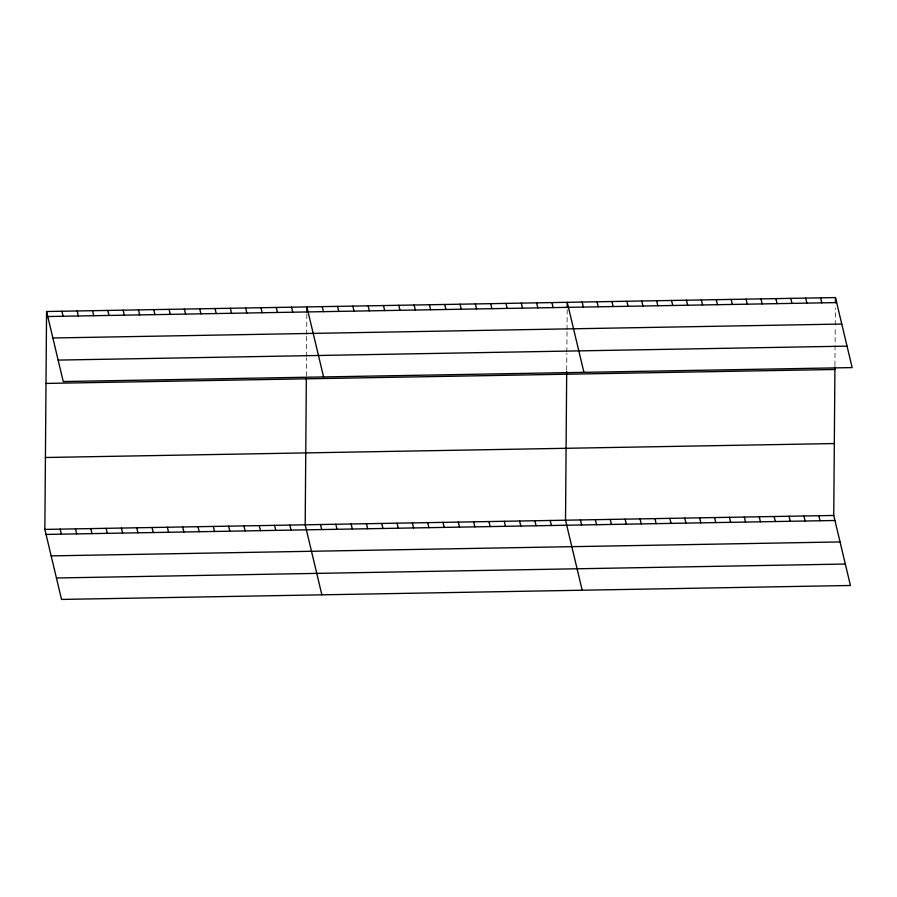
<?xml version="1.0" encoding="UTF-8"?>
<svg xmlns="http://www.w3.org/2000/svg" width="897" height="897" viewBox="0 0 897 897"><rect width="100%" height="100%" fill="white"/><g stroke="black" fill="none" stroke-linecap="round" stroke-linejoin="round"><path stroke-width="0.67" stroke-dasharray="4.49 3.36" d="M306.359 376.202L306.505 357.903M306.516 356.591L306.673 335.669M306.684 334.368L306.852 313.445M566.702 370.293L566.837 353.295M566.848 351.983L567.016 331.071M567.027 329.76L567.184 308.848M834.928 365.55L835.242 326.329M835.253 325.017L835.387 308.03"/><path stroke-width="1.35" d="M834.928 366.862L833.75 515.461L850.434 585.483L61.534 599.431L44.85 529.409L46.566 311.517L835.466 297.569L852.15 367.591L63.25 381.539L46.566 311.517M306.337 378.814L305.193 524.812L321.866 594.834M306.864 312.145L306.897 306.909L323.582 376.931M566.691 371.593L565.525 520.204L582.209 590.226M567.196 307.536L567.24 302.311L583.925 372.333M835.432 302.794L835.466 297.569M47.765 316.529L836.666 302.592M52.867 337.99L841.778 324.041M58.137 360.089L847.037 346.141M45.994 383.423L834.905 369.474M45.411 457.504L834.322 443.555M44.85 529.409L833.75 515.461M46.05 534.433L834.95 520.484M51.151 555.882L840.063 541.934M56.421 577.982L845.322 564.034M820.564 297.826L821.764 302.85M805.663 298.096L806.863 303.119M790.762 298.353L791.961 303.377M775.86 298.623L777.06 303.646M818.849 515.73L820.049 520.742M760.959 298.88L762.158 303.904M803.947 515.988L805.147 521.011M746.057 299.15L747.257 304.173M789.046 516.257L790.246 521.269M731.156 299.407L732.356 304.431M774.145 516.515L775.344 521.538M716.255 299.676L717.454 304.7M759.243 516.784L760.443 521.796M701.353 299.934L702.553 304.958M744.342 517.042L745.542 522.065M686.452 300.203L687.651 305.227M729.44 517.311L730.64 522.323M671.55 300.461L672.75 305.485M714.539 517.569L715.739 522.592M656.649 300.73L657.849 305.742M699.638 517.838L700.837 522.85M641.747 300.988L642.947 306.012M684.736 518.096L685.936 523.119M626.846 301.257L628.046 306.269M669.835 518.365L671.034 523.377M611.945 301.515L613.144 306.539M654.933 518.623L656.133 523.646M597.043 301.784L598.243 306.796M640.032 518.892L641.232 523.904M582.142 302.042L583.342 307.066M625.131 519.15L626.33 524.173M610.229 519.419L611.429 524.431M551.924 302.581L553.124 307.604M595.328 519.677L596.527 524.7M536.608 302.85L537.808 307.873M580.426 519.946L581.626 524.958M521.303 303.119L522.491 308.142M505.986 303.388L507.186 308.411M550.209 520.473L551.408 525.496M490.67 303.657L491.87 308.68M534.904 520.742L536.092 525.765M475.354 303.937L476.554 308.949M519.587 521.022L520.776 526.034M460.038 304.206L461.237 309.218M504.271 521.292L505.471 526.315M444.733 304.475L445.921 309.499M488.955 521.561L490.154 526.584M429.416 304.745L430.616 309.768M473.638 521.83L474.838 526.853M414.1 305.014L415.3 310.037M458.333 522.099L459.522 527.122M398.784 305.283L399.984 310.306M443.017 522.368L444.206 527.391M383.468 305.552L384.667 310.575M427.701 522.637L428.901 527.66M368.162 305.832L369.351 310.844M412.385 522.917L413.584 527.929M352.846 306.101L354.046 311.124M397.068 523.186L398.268 528.21M337.53 306.37L338.73 311.394M381.763 523.456L382.952 528.479M322.214 306.639L323.413 311.663M366.447 523.725L367.635 528.748M351.131 523.994L352.33 529.017M291.592 307.178L292.781 312.201M335.814 524.263L337.014 529.286M276.276 307.447L277.476 312.47M320.498 524.532L321.698 529.555M260.96 307.727L262.159 312.739M245.643 307.996L246.843 313.019M289.877 525.081L291.065 530.105M230.327 308.265L231.527 313.288M274.56 525.35L275.76 530.374M215.022 308.534L216.211 313.558M259.244 525.62L260.444 530.643M199.706 308.803L200.906 313.827M243.928 525.889L245.128 530.912M184.39 309.073L185.589 314.096M228.623 526.158L229.811 531.181M169.073 309.342L170.273 314.365M213.307 526.427L214.495 531.45M153.757 309.622L154.957 314.634M197.99 526.707L199.19 531.719M138.452 309.891L139.64 314.914M182.674 526.976L183.874 531.999M123.136 310.16L124.335 315.183M167.358 527.245L168.558 532.269M107.819 310.429L109.019 315.452M152.053 527.514L153.241 532.538M92.503 310.698L93.703 315.722M136.736 527.784L137.925 532.807M77.198 310.967L78.387 315.991M121.42 528.053L122.62 533.076M61.882 311.237L63.07 316.26M106.104 528.333L107.304 533.345M90.788 528.602L91.987 533.614M75.483 528.871L76.671 533.894M60.166 529.14L61.355 534.163"/></g></svg>
